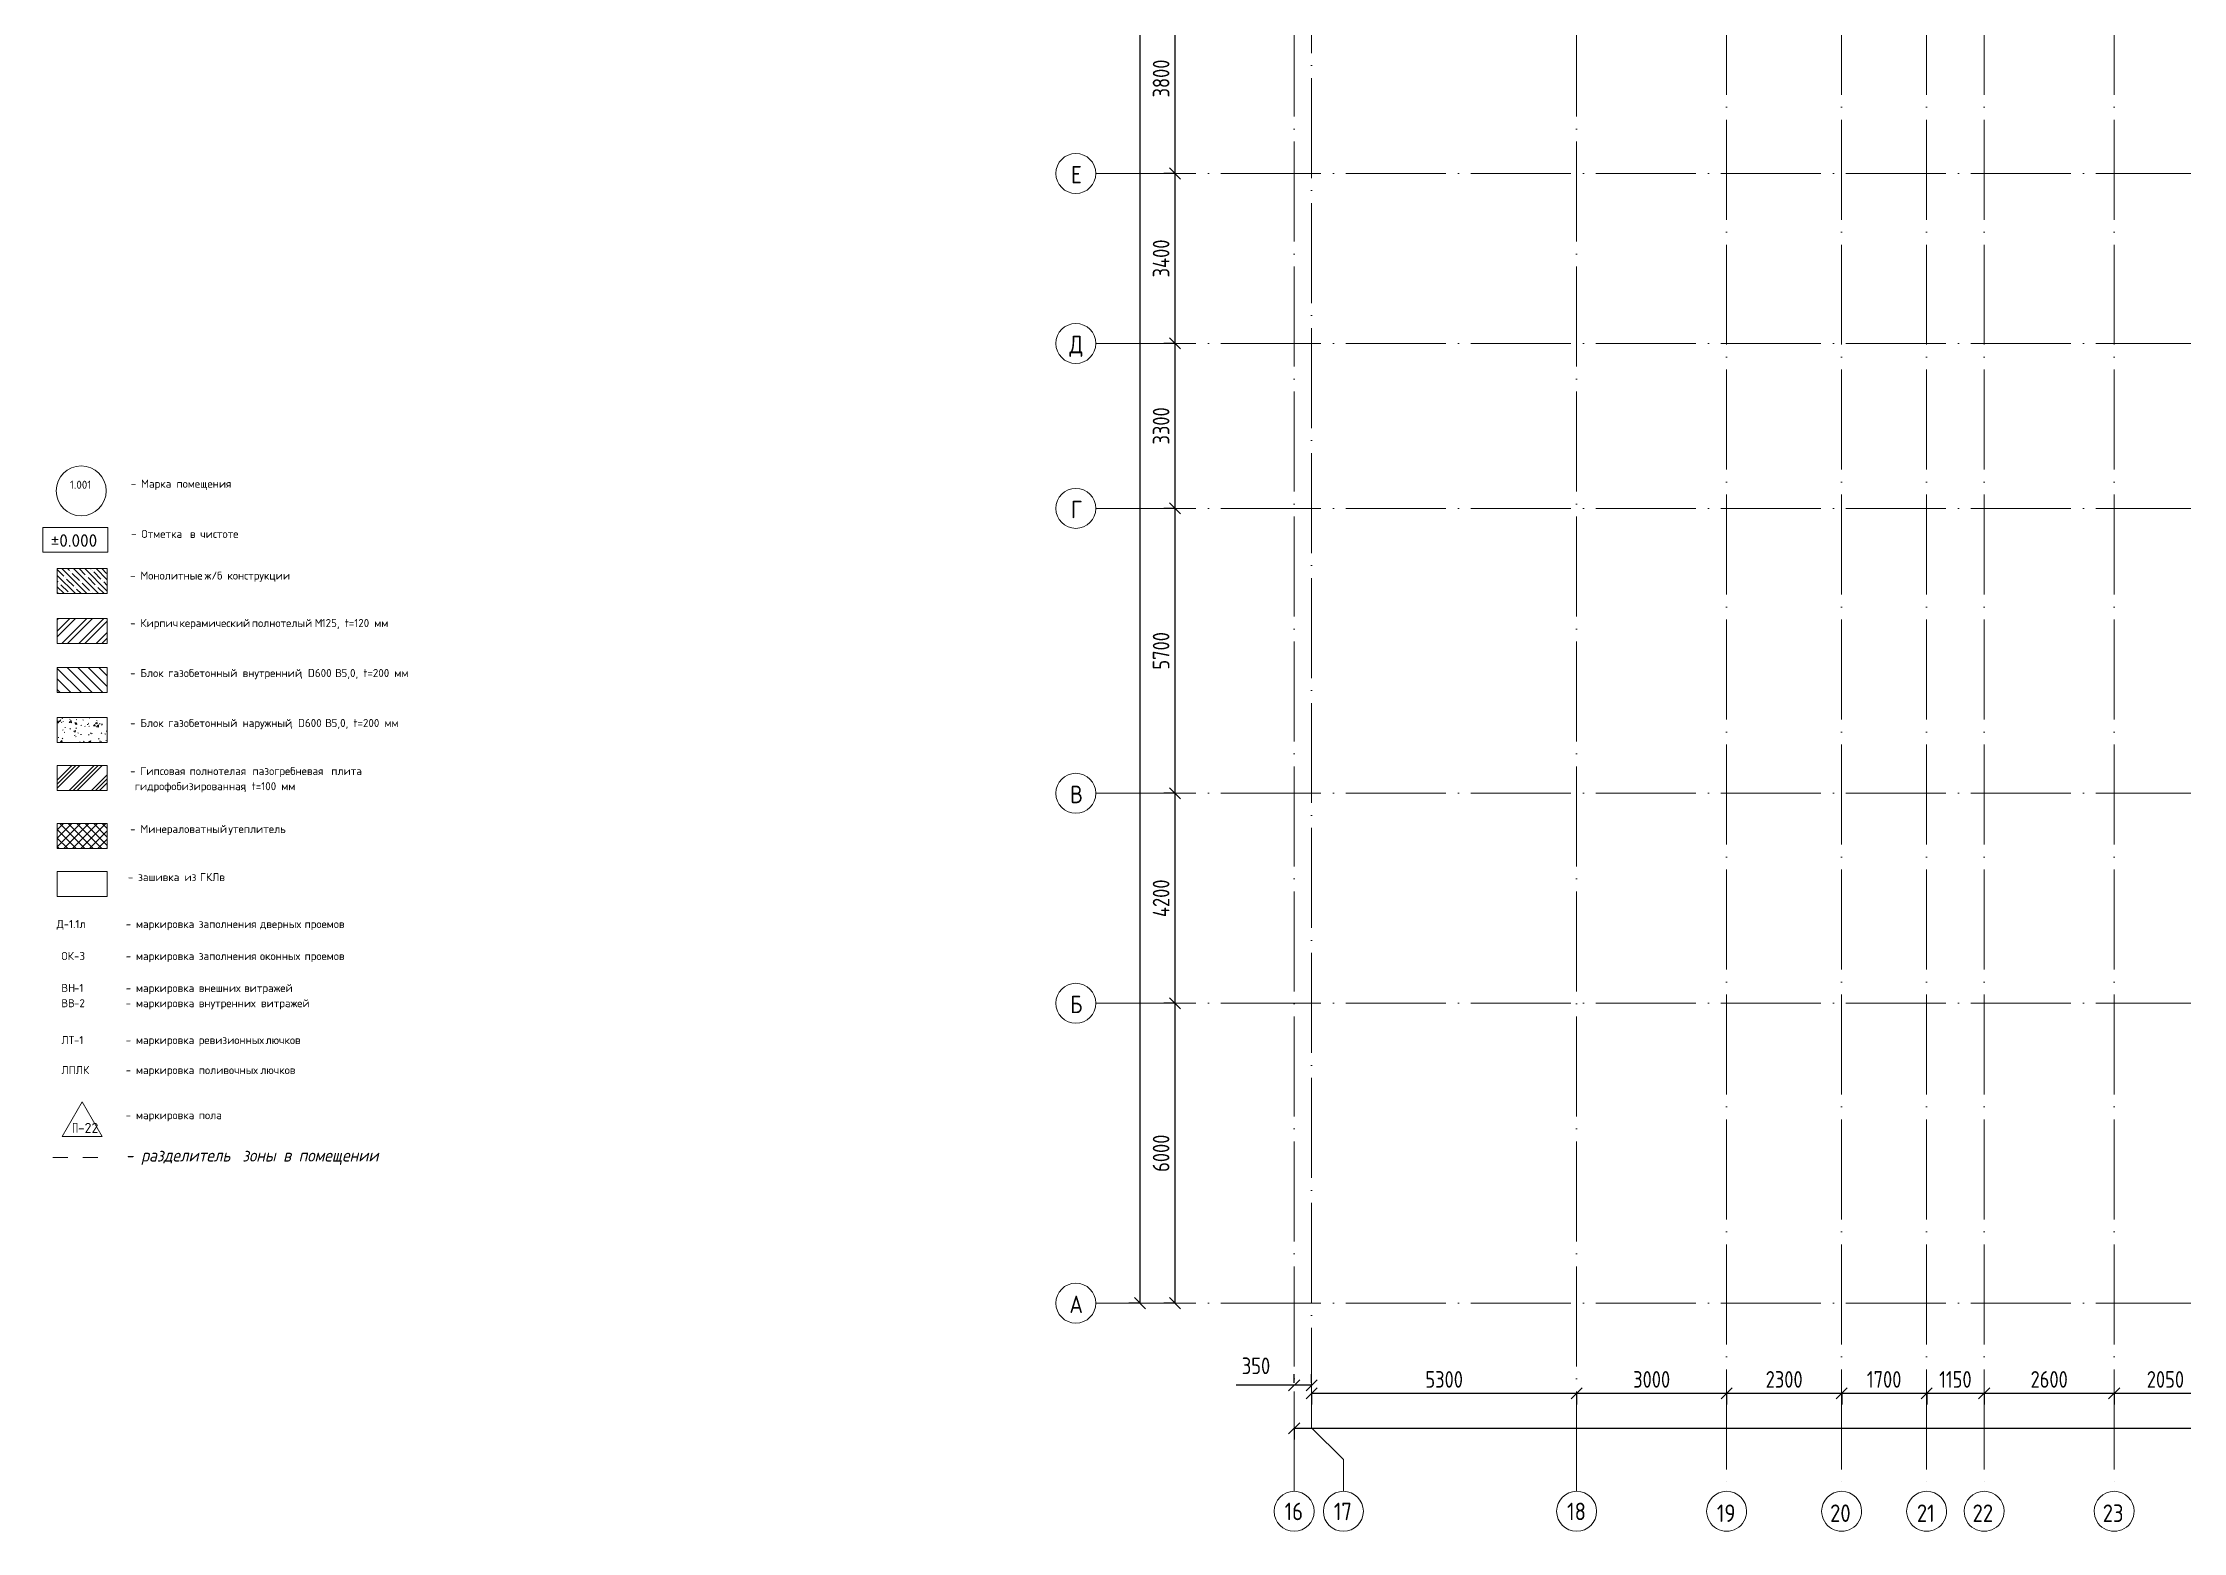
# Model space of a CAD drawing. Header units: millimetres. Extents: x -68946 to 690821, y -552984 to 293768.
# Drawn here: x 72177 to 114983, y -263113 to -233317 of the extents above; entities that cross this region are included whole.
import ezdxf

# ---------------------------------------------------------------- set-up
doc = ezdxf.new("R2010")
doc.units = ezdxf.units.MM
for name, pattern in [('ADSK_Линия сетки', [2500, 2000, -250, 0, -250]), ('ADSK_Невидимые', [500, 300, -200]), ('ADSK_Скрыто', [600, 300, -300])]:
    doc.linetypes.add(name, pattern=pattern)
doc.layers.get('Defpoints').update_dxf_attribs({"color": 250})
for name, color, linetype, lineweight in [('A-____-____-DIMS', 250, 'Continuous', 9), ('A-DETL-____-HDLN', 250, 'ADSK_Невидимые', 9), ('A-DETL-____-OTLN', 250, 'Continuous', 5), ('A-DETL-____-THIN', 250, 'Continuous', 9), ('A-DETL-GENF-OTLN', 250, 'Continuous', 5), ('A-FLOR-____-IDEN', 250, 'Continuous', 9), ('G-____-____-TEXT', 250, 'Continuous', 9), ('S-GRID-____-IDEN', 250, 'Continuous', 9), ('S-GRID-____-OTLN', 250, 'Continuous', 9)]:
    doc.layers.add(name, color=color, linetype=linetype, lineweight=lineweight)
doc.styles.add('GOST Common', font='', dxfattribs={"width": 0.9, "height": 350})
doc.styles.add('ISOCPEUR_2', font='isocpeur.ttf', dxfattribs={"height": 160})
doc.styles.add('ISOCPEUR_4', font='isocpeur.ttf', dxfattribs={"height": 300})
doc.styles.add('ISOCPEUR_5', font='isocpeur.ttf', dxfattribs={"height": 8})
doc.styles.add('ISOCPEUR_I', font='isocpeui.ttf', dxfattribs={"width": 0.9, "height": 12.5})
doc.styles.get("Standard").update_dxf_attribs({"font": 'ГОСТ тип А.ttf'})
doc.styles.get('GOST Common').set_extended_font_data('GOST Common')
doc.dimstyles.new('А3', dxfattribs={"dimtxt": 333, "dimasz": 222, "dimexe": 222, "dimexo": 111, "dimgap": 111, "dimtad": 1, "dimtoh": 1, "dimdec": 0, "dimrnd": 0.0015, "dimzin": 0, "dimdsep": 46, "dimtxsty": 'Standard', "dimblk": 'OBLIQUE', "dimcen": 0, "dimclrd": 7, "dimclre": 7, "dimclrt": 7, "dimadec": 0, "dimazin": 0, "dimtfac": 1, "dimtdec": 0, "dimtofl": 0, "dimtmove": 0, "dimatfit": 3, "dimfxl": 1, "dimtolj": 1, "dimtzin": 0, "dimarcsym": 0})

# ---------------------------------------------------------------- blocks, each defined once
blk = doc.blocks.new('AAR_СКБ_Марка_Перекрытия - Марка пола-17325028-АР1_Маркировочный план_надземные_Условные обозначения')
at = {"layer": 'A-FLOR-____-IDEN'}
for p, q in [((5755, 4739), (5355, 4046)), ((5755, 4739), (6155, 4046)), ((5355, 4046), (6155, 4046))]:
    blk.add_line(p, q, dxfattribs=at)
blk = doc.blocks.new('Ось сетки - Круг_Ø8 мм-39983606-АР1_Маркировочный план 3 этажа секция 2_3')
at = {"layer": 'S-GRID-____-IDEN'}
for start, end in [(360, 180), (180, 360)]:
    blk.add_arc((0, 0), 4, start, end, dxfattribs=at)
blk = doc.blocks.new('_Oblique')
at = {"color": 0, "linetype": 'ByBlock', "lineweight": -2}
blk.add_line((-0.5, -0.5), (0.5, 0.5), dxfattribs=at)
blk = doc.blocks.new('*D4348')
at = {"layer": 'A-____-____-DIMS', "color": 7, "lineweight": -2, "transparency": 16777216}
for p, q in [((94808, -232131), (94597, -232131)), ((94819, -232131), (94819, -235931)), ((94808, -235931), (94597, -235931))]:
    blk.add_line(p, q, dxfattribs=at)
at = {"layer": 'Defpoints', "color": 0, "lineweight": 30, "transparency": 16777216}
for p in [(94919, -232131), (94819, -235931), (94919, -235931)]:
    blk.add_point(p, dxfattribs=at)
at = {"layer": 'A-____-____-DIMS', "color": 7, "lineweight": -2, "transparency": 16777216, "xscale": 222, "yscale": 222, "zscale": 222}
for p, rotation in [((94819, -232131), 90), ((94819, -235931), 270)]:
    blk.add_blockref('_Oblique', p, dxfattribs=dict(at, rotation=rotation))
at = {"layer": 'A-____-____-DIMS', "color": 7, "transparency": 16777216, "insert": (94542, -234031), "char_height": 333, "width": 2.48, "attachment_point": 5, "rotation": 90}
blk.add_mtext('\\A1;3800', dxfattribs=at)
blk = doc.blocks.new('*D4349')
at = {"layer": 'A-____-____-DIMS', "color": 7, "lineweight": -2, "transparency": 16777216}
for p, q in [((94808, -235931), (94597, -235931)), ((94819, -235931), (94819, -239331)), ((94808, -239331), (94597, -239331))]:
    blk.add_line(p, q, dxfattribs=at)
at = {"layer": 'Defpoints', "color": 0, "lineweight": 30, "transparency": 16777216}
for p in [(94919, -235931), (94819, -239331), (94919, -239331)]:
    blk.add_point(p, dxfattribs=at)
at = {"layer": 'A-____-____-DIMS', "color": 7, "lineweight": -2, "transparency": 16777216, "xscale": 222, "yscale": 222, "zscale": 222}
for p, rotation in [((94819, -235931), 90), ((94819, -239331), 270)]:
    blk.add_blockref('_Oblique', p, dxfattribs=dict(at, rotation=rotation))
at = {"layer": 'A-____-____-DIMS', "color": 7, "transparency": 16777216, "insert": (94542, -237631), "char_height": 333, "width": 2.57, "attachment_point": 5, "rotation": 90}
blk.add_mtext('\\A1;3400', dxfattribs=at)
blk = doc.blocks.new('*D4350')
at = {"layer": 'A-____-____-DIMS', "color": 7, "lineweight": -2, "transparency": 16777216}
for p, q in [((94808, -239331), (94597, -239331)), ((94819, -239331), (94819, -242631)), ((94808, -242631), (94597, -242631))]:
    blk.add_line(p, q, dxfattribs=at)
at = {"layer": 'Defpoints', "color": 0, "lineweight": 30, "transparency": 16777216}
for p in [(94919, -239331), (94819, -242631), (94919, -242631)]:
    blk.add_point(p, dxfattribs=at)
at = {"layer": 'A-____-____-DIMS', "color": 7, "lineweight": -2, "transparency": 16777216, "xscale": 222, "yscale": 222, "zscale": 222}
for p, rotation in [((94819, -239331), 90), ((94819, -242631), 270)]:
    blk.add_blockref('_Oblique', p, dxfattribs=dict(at, rotation=rotation))
at = {"layer": 'A-____-____-DIMS', "color": 7, "transparency": 16777216, "insert": (94542, -240981), "char_height": 333, "width": 2.48, "attachment_point": 5, "rotation": 90}
blk.add_mtext('\\A1;3300', dxfattribs=at)
blk = doc.blocks.new('*D4351')
at = {"layer": 'A-____-____-DIMS', "color": 7, "lineweight": -2, "transparency": 16777216}
for p, q in [((94808, -242631), (94597, -242631)), ((94819, -242631), (94819, -248331)), ((94808, -248331), (94597, -248331))]:
    blk.add_line(p, q, dxfattribs=at)
at = {"layer": 'Defpoints', "color": 0, "lineweight": 30, "transparency": 16777216}
for p in [(94919, -242631), (94819, -248331), (94919, -248331)]:
    blk.add_point(p, dxfattribs=at)
at = {"layer": 'A-____-____-DIMS', "color": 7, "lineweight": -2, "transparency": 16777216, "xscale": 222, "yscale": 222, "zscale": 222}
for p, rotation in [((94819, -242631), 90), ((94819, -248331), 270)]:
    blk.add_blockref('_Oblique', p, dxfattribs=dict(at, rotation=rotation))
at = {"layer": 'A-____-____-DIMS', "color": 7, "transparency": 16777216, "insert": (94542, -245481), "char_height": 333, "width": 2.48, "attachment_point": 5, "rotation": 90}
blk.add_mtext('\\A1;5700', dxfattribs=at)
blk = doc.blocks.new('*D4352')
at = {"layer": 'A-____-____-DIMS', "color": 7, "lineweight": -2, "transparency": 16777216}
for p, q in [((94808, -248331), (94597, -248331)), ((94819, -248331), (94819, -252531)), ((94808, -252531), (94597, -252531))]:
    blk.add_line(p, q, dxfattribs=at)
at = {"layer": 'Defpoints', "color": 0, "lineweight": 30, "transparency": 16777216}
for p in [(94919, -248331), (94819, -252531), (94919, -252531)]:
    blk.add_point(p, dxfattribs=at)
at = {"layer": 'A-____-____-DIMS', "color": 7, "lineweight": -2, "transparency": 16777216, "xscale": 222, "yscale": 222, "zscale": 222}
for p, rotation in [((94819, -248331), 90), ((94819, -252531), 270)]:
    blk.add_blockref('_Oblique', p, dxfattribs=dict(at, rotation=rotation))
at = {"layer": 'A-____-____-DIMS', "color": 7, "transparency": 16777216, "insert": (94542, -250431), "char_height": 333, "width": 2.57, "attachment_point": 5, "rotation": 90}
blk.add_mtext('\\A1;4200', dxfattribs=at)
blk = doc.blocks.new('*D4353')
at = {"layer": 'A-____-____-DIMS', "color": 7, "lineweight": -2, "transparency": 16777216}
for p, q in [((94808, -252531), (94597, -252531)), ((94819, -252531), (94819, -258531)), ((94808, -258531), (94597, -258531))]:
    blk.add_line(p, q, dxfattribs=at)
at = {"layer": 'Defpoints', "color": 0, "lineweight": 30, "transparency": 16777216}
for p in [(94919, -252531), (94819, -258531), (94919, -258531)]:
    blk.add_point(p, dxfattribs=at)
at = {"layer": 'A-____-____-DIMS', "color": 7, "lineweight": -2, "transparency": 16777216, "xscale": 222, "yscale": 222, "zscale": 222}
for p, rotation in [((94819, -252531), 90), ((94819, -258531), 270)]:
    blk.add_blockref('_Oblique', p, dxfattribs=dict(at, rotation=rotation))
at = {"layer": 'A-____-____-DIMS', "color": 7, "transparency": 16777216, "insert": (94542, -255531), "char_height": 333, "width": 2.48, "attachment_point": 5, "rotation": 90}
blk.add_mtext('\\A1;6000', dxfattribs=at)
blk = doc.blocks.new('*D4354')
at = {"layer": 'A-____-____-DIMS', "color": 7, "lineweight": -2, "transparency": 16777216}
for p, q in [((94108, -200181), (93897, -200181)), ((94119, -200181), (94119, -258531)), ((94108, -258531), (93897, -258531))]:
    blk.add_line(p, q, dxfattribs=at)
at = {"layer": 'Defpoints', "color": 0, "lineweight": 30, "transparency": 16777216}
for p in [(94219, -200181), (94119, -258531), (94219, -258531)]:
    blk.add_point(p, dxfattribs=at)
at = {"layer": 'A-____-____-DIMS', "color": 7, "lineweight": -2, "transparency": 16777216, "xscale": 222, "yscale": 222, "zscale": 222}
for p, rotation in [((94119, -200181), 90), ((94119, -258531), 270)]:
    blk.add_blockref('_Oblique', p, dxfattribs=dict(at, rotation=rotation))
at = {"layer": 'A-____-____-DIMS', "color": 7, "transparency": 16777216, "insert": (93842, -229356), "char_height": 333, "width": 3.1, "attachment_point": 5, "rotation": 90}
blk.add_mtext('\\A1;58350', dxfattribs=at)
blk = doc.blocks.new('*D4355')
at = {"layer": 'A-____-____-DIMS', "color": 7, "lineweight": -2, "transparency": 16777216}
for p, q in [((97203, -260173), (96045, -260173)), ((97203, -260122), (97203, -259951)), ((97553, -260173), (97203, -260173)), ((97553, -260122), (97553, -259951))]:
    blk.add_line(p, q, dxfattribs=at)
at = {"layer": 'Defpoints', "color": 0, "lineweight": 30, "transparency": 16777216}
for p in [(97203, -260233), (97553, -260173), (97553, -260233)]:
    blk.add_point(p, dxfattribs=at)
at = {"layer": 'A-____-____-DIMS', "color": 7, "lineweight": -2, "transparency": 16777216, "xscale": 222, "yscale": 222, "zscale": 222, "rotation": 180}
blk.add_blockref('_Oblique', (97203, -260173), dxfattribs=at)
at = {"layer": 'A-____-____-DIMS', "color": 7, "lineweight": -2, "transparency": 16777216, "xscale": 222, "yscale": 222, "zscale": 222}
blk.add_blockref('_Oblique', (97553, -260173), dxfattribs=at)
at = {"layer": 'A-____-____-DIMS', "color": 7, "transparency": 16777216, "insert": (96156, -259618), "char_height": 333, "width": 1.86, "attachment_point": 1, "line_spacing_factor": 1.022761}
blk.add_mtext('\\A1;350', dxfattribs=at)
blk = doc.blocks.new('*D4356')
at = {"layer": 'A-____-____-DIMS', "color": 7, "lineweight": -2, "transparency": 16777216}
for p, q in [((97553, -260333), (102853, -260333)), ((97553, -260344), (97553, -260555)), ((102853, -260344), (102853, -260555))]:
    blk.add_line(p, q, dxfattribs=at)
at = {"layer": 'Defpoints', "color": 0, "lineweight": 30, "transparency": 16777216}
for p in [(97553, -260233), (102853, -260233), (102853, -260333)]:
    blk.add_point(p, dxfattribs=at)
at = {"layer": 'A-____-____-DIMS', "color": 7, "lineweight": -2, "transparency": 16777216, "xscale": 222, "yscale": 222, "zscale": 222, "rotation": 180}
blk.add_blockref('_Oblique', (97553, -260333), dxfattribs=at)
at = {"layer": 'A-____-____-DIMS', "color": 7, "lineweight": -2, "transparency": 16777216, "xscale": 222, "yscale": 222, "zscale": 222}
blk.add_blockref('_Oblique', (102853, -260333), dxfattribs=at)
at = {"layer": 'A-____-____-DIMS', "color": 7, "transparency": 16777216, "insert": (100203, -260056), "char_height": 333, "width": 2.48, "attachment_point": 5}
blk.add_mtext('\\A1;5300', dxfattribs=at)
blk = doc.blocks.new('*D4357')
at = {"layer": 'A-____-____-DIMS', "color": 7, "lineweight": -2, "transparency": 16777216}
for p, q in [((102853, -260333), (105853, -260333)), ((102853, -260344), (102853, -260555)), ((105853, -260344), (105853, -260555))]:
    blk.add_line(p, q, dxfattribs=at)
at = {"layer": 'Defpoints', "color": 0, "lineweight": 30, "transparency": 16777216}
for p in [(102853, -260233), (105853, -260233), (105853, -260333)]:
    blk.add_point(p, dxfattribs=at)
at = {"layer": 'A-____-____-DIMS', "color": 7, "lineweight": -2, "transparency": 16777216, "xscale": 222, "yscale": 222, "zscale": 222, "rotation": 180}
blk.add_blockref('_Oblique', (102853, -260333), dxfattribs=at)
at = {"layer": 'A-____-____-DIMS', "color": 7, "lineweight": -2, "transparency": 16777216, "xscale": 222, "yscale": 222, "zscale": 222}
blk.add_blockref('_Oblique', (105853, -260333), dxfattribs=at)
at = {"layer": 'A-____-____-DIMS', "color": 7, "transparency": 16777216, "insert": (104353, -260056), "char_height": 333, "width": 2.48, "attachment_point": 5}
blk.add_mtext('\\A1;3000', dxfattribs=at)
blk = doc.blocks.new('*D4358')
at = {"layer": 'A-____-____-DIMS', "color": 7, "lineweight": -2, "transparency": 16777216}
for p, q in [((105853, -260333), (108153, -260333)), ((105853, -260344), (105853, -260555)), ((108153, -260344), (108153, -260555))]:
    blk.add_line(p, q, dxfattribs=at)
at = {"layer": 'Defpoints', "color": 0, "lineweight": 30, "transparency": 16777216}
for p in [(105853, -260233), (108153, -260233), (108153, -260333)]:
    blk.add_point(p, dxfattribs=at)
at = {"layer": 'A-____-____-DIMS', "color": 7, "lineweight": -2, "transparency": 16777216, "xscale": 222, "yscale": 222, "zscale": 222, "rotation": 180}
blk.add_blockref('_Oblique', (105853, -260333), dxfattribs=at)
at = {"layer": 'A-____-____-DIMS', "color": 7, "lineweight": -2, "transparency": 16777216, "xscale": 222, "yscale": 222, "zscale": 222}
blk.add_blockref('_Oblique', (108153, -260333), dxfattribs=at)
at = {"layer": 'A-____-____-DIMS', "color": 7, "transparency": 16777216, "insert": (107003, -260056), "char_height": 333, "width": 2.48, "attachment_point": 5}
blk.add_mtext('\\A1;2300', dxfattribs=at)
blk = doc.blocks.new('*D4359')
at = {"layer": 'A-____-____-DIMS', "color": 7, "lineweight": -2, "transparency": 16777216}
for p, q in [((108153, -260333), (109853, -260333)), ((108153, -260344), (108153, -260555)), ((109853, -260344), (109853, -260555))]:
    blk.add_line(p, q, dxfattribs=at)
at = {"layer": 'Defpoints', "color": 0, "lineweight": 30, "transparency": 16777216}
for p in [(108153, -260233), (109853, -260233), (109853, -260333)]:
    blk.add_point(p, dxfattribs=at)
at = {"layer": 'A-____-____-DIMS', "color": 7, "lineweight": -2, "transparency": 16777216, "xscale": 222, "yscale": 222, "zscale": 222, "rotation": 180}
blk.add_blockref('_Oblique', (108153, -260333), dxfattribs=at)
at = {"layer": 'A-____-____-DIMS', "color": 7, "lineweight": -2, "transparency": 16777216, "xscale": 222, "yscale": 222, "zscale": 222}
blk.add_blockref('_Oblique', (109853, -260333), dxfattribs=at)
at = {"layer": 'A-____-____-DIMS', "color": 7, "transparency": 16777216, "insert": (109003, -260056), "char_height": 333, "width": 2.3, "attachment_point": 5}
blk.add_mtext('\\A1;1700', dxfattribs=at)
blk = doc.blocks.new('*D4360')
at = {"layer": 'A-____-____-DIMS', "color": 7, "lineweight": -2, "transparency": 16777216}
for p, q in [((109853, -260333), (111003, -260333)), ((109853, -260344), (109853, -260555)), ((111003, -260344), (111003, -260555))]:
    blk.add_line(p, q, dxfattribs=at)
at = {"layer": 'Defpoints', "color": 0, "lineweight": 30, "transparency": 16777216}
for p in [(109853, -260233), (111003, -260233), (111003, -260333)]:
    blk.add_point(p, dxfattribs=at)
at = {"layer": 'A-____-____-DIMS', "color": 7, "lineweight": -2, "transparency": 16777216, "xscale": 222, "yscale": 222, "zscale": 222, "rotation": 180}
blk.add_blockref('_Oblique', (109853, -260333), dxfattribs=at)
at = {"layer": 'A-____-____-DIMS', "color": 7, "lineweight": -2, "transparency": 16777216, "xscale": 222, "yscale": 222, "zscale": 222}
blk.add_blockref('_Oblique', (111003, -260333), dxfattribs=at)
at = {"layer": 'A-____-____-DIMS', "color": 7, "transparency": 16777216, "insert": (110428, -260056), "char_height": 333, "width": 2.11, "attachment_point": 5}
blk.add_mtext('\\A1;1150', dxfattribs=at)
blk = doc.blocks.new('*D4361')
at = {"layer": 'A-____-____-DIMS', "color": 7, "lineweight": -2, "transparency": 16777216}
for p, q in [((111003, -260333), (113603, -260333)), ((111003, -260344), (111003, -260555)), ((113603, -260344), (113603, -260555))]:
    blk.add_line(p, q, dxfattribs=at)
at = {"layer": 'Defpoints', "color": 0, "lineweight": 30, "transparency": 16777216}
for p in [(111003, -260233), (113603, -260233), (113603, -260333)]:
    blk.add_point(p, dxfattribs=at)
at = {"layer": 'A-____-____-DIMS', "color": 7, "lineweight": -2, "transparency": 16777216, "xscale": 222, "yscale": 222, "zscale": 222, "rotation": 180}
blk.add_blockref('_Oblique', (111003, -260333), dxfattribs=at)
at = {"layer": 'A-____-____-DIMS', "color": 7, "lineweight": -2, "transparency": 16777216, "xscale": 222, "yscale": 222, "zscale": 222}
blk.add_blockref('_Oblique', (113603, -260333), dxfattribs=at)
at = {"layer": 'A-____-____-DIMS', "color": 7, "transparency": 16777216, "insert": (112303, -260056), "char_height": 333, "width": 2.48, "attachment_point": 5}
blk.add_mtext('\\A1;2600', dxfattribs=at)
blk = doc.blocks.new('*D4362')
at = {"layer": 'A-____-____-DIMS', "color": 7, "lineweight": -2, "transparency": 16777216}
for p, q in [((113603, -260333), (115653, -260333)), ((113603, -260344), (113603, -260555)), ((115653, -260344), (115653, -260555))]:
    blk.add_line(p, q, dxfattribs=at)
at = {"layer": 'Defpoints', "color": 0, "lineweight": 30, "transparency": 16777216}
for p in [(113603, -260233), (115653, -260233), (115653, -260333)]:
    blk.add_point(p, dxfattribs=at)
at = {"layer": 'A-____-____-DIMS', "color": 7, "lineweight": -2, "transparency": 16777216, "xscale": 222, "yscale": 222, "zscale": 222, "rotation": 180}
blk.add_blockref('_Oblique', (113603, -260333), dxfattribs=at)
at = {"layer": 'A-____-____-DIMS', "color": 7, "lineweight": -2, "transparency": 16777216, "xscale": 222, "yscale": 222, "zscale": 222}
blk.add_blockref('_Oblique', (115653, -260333), dxfattribs=at)
at = {"layer": 'A-____-____-DIMS', "color": 7, "transparency": 16777216, "insert": (114628, -260056), "char_height": 333, "width": 2.48, "attachment_point": 5}
blk.add_mtext('\\A1;2050', dxfattribs=at)
blk = doc.blocks.new('*D4427')
at = {"layer": 'A-____-____-DIMS', "color": 7, "lineweight": -2, "transparency": 16777216}
for p, q in [((97203, -261033), (180803, -261033)), ((97203, -261044), (97203, -261255)), ((180803, -261044), (180803, -261255))]:
    blk.add_line(p, q, dxfattribs=at)
at = {"layer": 'Defpoints', "color": 0, "lineweight": 30, "transparency": 16777216}
for p in [(97203, -260933), (180803, -260933), (180803, -261033)]:
    blk.add_point(p, dxfattribs=at)
at = {"layer": 'A-____-____-DIMS', "color": 7, "lineweight": -2, "transparency": 16777216, "xscale": 222, "yscale": 222, "zscale": 222, "rotation": 180}
blk.add_blockref('_Oblique', (97203, -261033), dxfattribs=at)
at = {"layer": 'A-____-____-DIMS', "color": 7, "lineweight": -2, "transparency": 16777216, "xscale": 222, "yscale": 222, "zscale": 222}
blk.add_blockref('_Oblique', (180803, -261033), dxfattribs=at)
at = {"layer": 'A-____-____-DIMS', "color": 7, "transparency": 16777216, "insert": (139003, -260756), "char_height": 333, "width": 3.1, "attachment_point": 5}
blk.add_mtext('\\A1;83600', dxfattribs=at)

msp = doc.modelspace()

# ---------------------------------------------------------------- hatches: boundary and pattern name
at = {"layer": 'A-DETL-GENF-OTLN', "lineweight": 5}
h = msp.add_hatch(dxfattribs=at)
h.set_pattern_fill('FP_55', color=10, style=0, pattern_type=2)
h.set_pattern_definition([(135, (67206.86, -259241.39), (-114.0493, -114.0493), []), (135, (67320.91, -259241.39), (-114.0493, -114.0493), [201.612, -40.322, 3.353, -36.97])])
h.paths.add_polyline_path([(73465.2123, -244336.4203), (73465.2123, -243836.4203), (72465.2123, -243836.4203), (72465.2123, -244336.4203)])
h = msp.add_hatch(dxfattribs=at)
h.set_pattern_fill('FP_56', color=10, style=0, pattern_type=2)
h.set_pattern_definition([(45, (67206.86, -259241.4), (-171.074, 171.074), []), (45, (67320.91, -259241.4), (-171.074, 171.074), [])])
h.paths.add_polyline_path([(73465.2123, -245336.4203), (73465.2123, -244836.4203), (72465.2123, -244836.4203), (72465.2123, -245336.4203)])
h = msp.add_hatch(dxfattribs=at)
h.set_pattern_fill('FP_57', color=10, style=0, pattern_type=2)
h.set_pattern_definition([(135, (67206.86, -259241.39), (-106.066, -106.066), [])])
h.paths.add_polyline_path([(73465.2123, -246316.4203), (73465.2123, -245816.4203), (72465.2123, -245816.4203), (72465.2123, -246316.4203)])
h = msp.add_hatch(dxfattribs=at)
h.set_pattern_fill('FP_50', color=10, style=0, pattern_type=2)
h.set_pattern_definition([(50, (67206.86, -259241.4), (364.368, -31.878), [38.1, -419.1]), (355, (67206.86, -259241.4), (-70.486, 382.113), [30.48, -335.28]), (100.451, (67237.23, -259244.05), (293.885, 350.233), [32.38, -356.18]), (46.184, (67206.86, -259139.8), (542.158, -84.086), [57.15, -628.65]), (96.636, (67252.04, -259146.8), (474.805, 494.855), [48.57, -534.27]), (351.184, (67206.86, -259139.8), (474.81, 494.85), [45.72, -502.92]), (21, (67257.66, -259165.2), (303.2285, -204.5305), [38.1, -419.1]), (326, (67257.66, -259165.2), (123.604, 368.376), [30.48, -335.28]), (71.451, (67282.93, -259182.23), (426.834, 163.843), [32.38, -356.18]), (37.5, (67206.86, -259241.39), (6.1766, 169.1102), [16.764, -314.452, 16.764, -323.596, -336.55]), (37.5, (67206.86, -259241.39), (6.1766, 169.1102), [-671.576, 16.764, -319.786]), (7.5, (67206.86, -259241.39), (133.6389, 200.3615), [16.764, -177.292, 16.764, -306.832, -128.27]), (7.5, (67206.86, -259241.39), (133.6389, 200.3615), [-517.652, 16.764, -111.506]), (327.5, (67093.58, -259241.39), (271.1818, -11.4584), [16.764, -110.236, 16.764, -379.476, -525.78]), (327.5, (67093.58, -259241.39), (271.1818, -11.4584), [-523.24, 16.764, -509.016]), (317.5, (67042.78, -259241.4), (296.2585, 50.853), [16.764, -148.336, 16.764, -246.38, -373.38]), (317.5, (67042.78, -259241.4), (296.2585, 50.853), [-428.244, 16.764, -356.616])])
h.paths.add_polyline_path([(73465.2123, -247316.4203), (73465.2123, -246816.4203), (72465.2123, -246816.4203), (72465.2123, -247316.4203)])
h = msp.add_hatch(dxfattribs=at)
h.set_pattern_fill('FP_9', color=10, style=0, pattern_type=2)
h.set_pattern_definition([(45, (67206.86, -259241.4), (-224.5064, 224.5064), []), (45, (67286.24, -259241.4), (0, 449.013), []), (45, (67127.5, -259241.4), (0, 449.013), [])])
h.paths.add_polyline_path([(73465.2123, -248276.4203), (73465.2123, -247776.4203), (72465.2123, -247776.4203), (72465.2123, -248276.4203)])
h = msp.add_hatch(dxfattribs=at)
h.set_pattern_fill('FP_16', color=10, style=0, pattern_type=2)
h.set_pattern_definition([(135, (67206.86, -259241.39), (-84.8528, -84.8528), []), (225, (67206.86, -259241.39), (84.8528, -84.8528), [])])
h.paths.add_polyline_path([(73465.2123, -249436.4203), (73465.2123, -248936.4203), (72465.2123, -248936.4203), (72465.2123, -249436.4203)])

# ---------------------------------------------------------------- linework, layer by layer
at = {"layer": 'A-DETL-____-HDLN', "linetype": 'ADSK_Скрыто', "lineweight": 5}
msp.add_line((72375.8149, -255618.5467), (73575.8149, -255618.5467), dxfattribs=at)
at = {"layer": 'A-DETL-____-OTLN', "lineweight": 13}
for p, q in [((73465.2123, -249896.4203), (72465.2123, -249896.4203)), ((72465.2123, -249896.4203), (72465.2123, -250396.4203)), ((73465.2123, -250396.4203), (73465.2123, -249896.4203)), ((72465.2123, -250396.4203), (73465.2123, -250396.4203))]:
    msp.add_line(p, q, dxfattribs=at)
at = {"layer": 'A-DETL-____-THIN'}
for p, q in [((73465.2123, -243836.4203), (72465.2123, -243836.4203)), ((72465.2123, -243836.4203), (72465.2123, -244336.4203)), ((73465.2123, -244336.4203), (73465.2123, -243836.4203)), ((72465.2123, -244336.4203), (73465.2123, -244336.4203)), ((73465.2123, -244836.4203), (72465.2123, -244836.4203)), ((72465.2123, -244836.4203), (72465.2123, -245336.4203)), ((73465.2123, -245336.4203), (73465.2123, -244836.4203)), ((72465.2123, -245336.4203), (73465.2123, -245336.4203)), ((73465.2123, -245816.4203), (72465.2123, -245816.4203)), ((72465.2123, -245816.4203), (72465.2123, -246316.4203)), ((73465.2123, -246316.4203), (73465.2123, -245816.4203)), ((72465.2123, -246316.4203), (73465.2123, -246316.4203)), ((73465.2123, -246816.4203), (72465.2123, -246816.4203)), ((72465.2123, -246816.4203), (72465.2123, -247316.4203)), ((73465.2123, -247316.4203), (73465.2123, -246816.4203)), ((72465.2123, -247316.4203), (73465.2123, -247316.4203)), ((73465.2123, -247776.4203), (72465.2123, -247776.4203)), ((72465.2123, -247776.4203), (72465.2123, -248276.4203)), ((73465.2123, -248276.4203), (73465.2123, -247776.4203)), ((72465.2123, -248276.4203), (73465.2123, -248276.4203)), ((73465.2123, -248936.4203), (72465.2123, -248936.4203)), ((72465.2123, -248936.4203), (72465.2123, -249436.4203)), ((73465.2123, -249436.4203), (73465.2123, -248936.4203)), ((72465.2123, -249436.4203), (73465.2123, -249436.4203))]:
    msp.add_line(p, q, dxfattribs=at)
msp.add_circle((72944.684, -242281.392), 500, dxfattribs=at)
at = {"layer": 'G-____-____-TEXT', "color": 170, "flags": 128}
msp.add_lwpolyline([(72176.5849, -243015.2662), (73479.1367, -243015.2662), (73479.1367, -243505.2662), (72176.5849, -243505.2662)], close=True, dxfattribs=at)
at = {"layer": 'S-GRID-____-OTLN', "linetype": 'ADSK_Линия сетки'}
for p, q in [((97202.9057, -262294.7685), (97202.9057, -197353.9241)), ((102852.9057, -262294.7685), (102852.9057, -197353.9241)), ((105852.9057, -197353.9241), (105852.9057, -262294.7685)), ((108152.9057, -197353.9241), (108152.9057, -262294.7685)), ((109852.9057, -197353.9241), (109852.9057, -262294.7685)), ((111002.9057, -197353.9241), (111002.9057, -262294.7685)), ((113602.9057, -197353.9241), (113602.9057, -262294.7685)), ((97552.9057, -261024.7685), (97552.9057, -198623.9241)), ((93236.8325, -235930.9286), (181748.3453, -235930.9286)), ((93236.8325, -239330.9286), (181888.5828, -239330.9286)), ((93236.8325, -242630.9286), (181888.5828, -242630.9286)), ((93236.8325, -248330.9286), (181748.3453, -248330.9286)), ((93236.8325, -252530.9286), (181748.3453, -252530.9286)), ((93236.8325, -258530.9286), (184510.8783, -258530.9286))]:
    msp.add_line(p, q, dxfattribs=at)
at = {"layer": 'S-GRID-____-OTLN'}
for p, q in [((97552.9057, -261024.7685), (98187.9057, -261659.7685)), ((98187.9057, -261659.7685), (98187.9057, -262294.7685))]:
    msp.add_line(p, q, dxfattribs=at)

# ---------------------------------------------------------------- block references
at = {"layer": 'A-FLOR-____-IDEN'}
msp.add_blockref('AAR_СКБ_Марка_Перекрытия - Марка пола-17325028-АР1_Маркировочный план_надземные_Условные обозначения', (67206.8634, -259241.3892), dxfattribs=at)
at = {"layer": 'S-GRID-____-IDEN', "xscale": 99.99999999999993, "yscale": 99.99999999999993, "zscale": 99.99999999999993}
for p, rotation in [((92836.8325, -235930.9286), 269.9999999999994), ((92836.8325, -239330.9286), 269.9999999999994), ((92836.8325, -242630.9286), 269.9999999999994), ((92836.8325, -248330.9286), 269.9999999999994), ((92836.8325, -252530.9286), 269.9999999999994), ((92836.8325, -258530.9286), 269.9999999999994), ((105852.9057, -262694.7685), 180), ((108152.9057, -262694.7685), 180), ((109852.9057, -262694.7685), 180), ((111002.9057, -262694.7685), 180), ((113602.9057, -262694.7685), 180)]:
    msp.add_blockref('Ось сетки - Круг_Ø8 мм-39983606-АР1_Маркировочный план 3 этажа секция 2_3', p, dxfattribs=dict(at, rotation=rotation))
for p in [(97202.9057, -262694.7685), (98187.9057, -262694.7685), (102852.9057, -262694.7685)]:
    msp.add_blockref('Ось сетки - Круг_Ø8 мм-39983606-АР1_Маркировочный план 3 этажа секция 2_3', p, dxfattribs=at)

# ---------------------------------------------------------------- texts
at = {"layer": 'A-FLOR-____-IDEN', "char_height": 200, "attachment_point": 1, "style": 'ISOCPEUR_2'}
for s, insert, width in [('\\fISOCPEUR|b0|i0|c204|p34|;\\W.7;П', (72761.3953, -254924.4369), 140.295312), ('-22', (72877.1505, -254924.4369), 370.379625)]:
    msp.add_mtext(s, dxfattribs=dict(at, insert=insert, width=width))
at = {"layer": 'G-____-____-TEXT', "color": 7, "attachment_point": 1}
for s, insert, char_height, width, style in [('1.001', (72719.8353, -242077.8516), 160, 521.096875, 'ISOCPEUR_4'), ('- ', (73936.7462, -242057.8516), 160, 248.523125, 'ISOCPEUR_4'), ('Марка', (74141.7982, -242057.8516), 160, 745.569375, 'ISOCPEUR_4'), ('помещения', (74849.5587, -242057.8516), 160, 1298.73375, 'ISOCPEUR_4'), ('Отметка', (74147.1266, -243062.1869), 160, 1066.244375, 'ISOCPEUR_4'), ('\\fISOCPEUR|b0|i0|c204|p34|;в', (75119.4703, -243062.1869), 160, 136.286875, 'ISOCPEUR_4'), ('чистоте', (75324.5224, -243062.1869), 160, 994.0925, 'ISOCPEUR_4'), (' ±0.000', (72176.5849, -243148.912), 250, 1354.851875, 'ISOCPEUR_5'), ('- ', (73942.0745, -243062.1869), 160, 248.523125, 'ISOCPEUR_4'), ('- ', (73923.008, -243895.2753), 160, 248.523125, 'ISOCPEUR_4'), ('Монолитные', (74128.0601, -243895.2753), 160, 1443.0375, 'ISOCPEUR_4'), ('\\fISOCPEUR|b0|i0|c204|p34|;ж', (75411.2892, -243895.2753), 160, 168.354375, 'ISOCPEUR_4'), ('\\fISOCPEUR|b0|i0|c204|p34|;/', (75550.1955, -243895.2753), 160, 136.286875, 'ISOCPEUR_4'), ('\\fISOCPEUR|b0|i0|c204|p34|;б', (75662.6434, -243895.2753), 160, 136.286875, 'ISOCPEUR_4'), ('конструкции', (75867.6955, -243895.2753), 160, 1523.20625, 'ISOCPEUR_4'), ('Кирпич', (74128.0601, -244844.6002), 160, 833.755, 'ISOCPEUR_4'), ('керамический', (74908.5809, -244844.6002), 160, 1643.459375, 'ISOCPEUR_4'), ('полнотелый', (76357.1746, -244844.6002), 160, 1410.97, 'ISOCPEUR_4'), ('\\fISOCPEUR|b0|i0|c204|p34|;М', (77613.9455, -244844.6002), 160, 168.354375, 'ISOCPEUR_4'), ('125, t=120 ', (77752.8517, -244844.6002), 160, 1274.683125, 'ISOCPEUR_4'), ('- ', (73923.008, -244844.6002), 160, 248.523125, 'ISOCPEUR_4'), ('мм', (78804.5705, -244844.6002), 160, 304.64125, 'ISOCPEUR_4'), ('- ', (73923.008, -245844.6002), 160, 248.523125, 'ISOCPEUR_4'), ('Блок', (74128.0601, -245844.6002), 160, 561.18125, 'ISOCPEUR_4'), ('газобетонный', (74683.6851, -245844.6002), 160, 1691.560625, 'ISOCPEUR_4'), ('внутренний', (76171.9663, -245844.6002), 160, 1394.93625, 'ISOCPEUR_4'), (', D600 ', (77322.9038, -245844.6002), 160, 849.78875, 'ISOCPEUR_4'), ('\\fISOCPEUR|b0|i0|c204|p34|;В', (78024.0496, -245844.6002), 160, 152.320625, 'ISOCPEUR_4'), ('5,0, t=200 ', (78149.7267, -245844.6002), 160, 1282.7, 'ISOCPEUR_4'), ('мм', (79208.0601, -245844.6002), 160, 304.64125, 'ISOCPEUR_4'), ('- ', (73923.008, -246844.6002), 160, 248.523125, 'ISOCPEUR_4'), ('Блок', (74128.0601, -246844.6002), 160, 561.18125, 'ISOCPEUR_4'), ('газобетонный', (74683.6851, -246844.6002), 160, 1691.560625, 'ISOCPEUR_4'), ('наружный', (76171.9663, -246844.6002), 160, 1154.43, 'ISOCPEUR_4'), (', D600 ', (77124.4663, -246844.6002), 160, 849.78875, 'ISOCPEUR_4'), ('\\fISOCPEUR|b0|i0|c204|p34|;В', (77825.6121, -246844.6002), 160, 152.320625, 'ISOCPEUR_4'), ('5,0, t=200 ', (77951.2892, -246844.6002), 160, 1282.7, 'ISOCPEUR_4'), ('мм', (79009.6226, -246844.6002), 160, 304.64125, 'ISOCPEUR_4'), ('Гипсовая', (74128.0601, -247804.6002), 160, 1082.278125, 'ISOCPEUR_4'), ('пазогребневая', (76370.4038, -247804.6002), 160, 1795.78, 'ISOCPEUR_4'), ('- ', (73923.008, -247804.6002), 160, 248.523125, 'ISOCPEUR_4'), ('гидрофобизированная', (74015.6121, -248108.8711), 160, 2645.56875, 'ISOCPEUR_4'), ('полнотелая', (75113.633, -247804.6002), 160, 1410.97, 'ISOCPEUR_4'), (', t=100 ', (76198.4246, -248108.8711), 160, 905.906875, 'ISOCPEUR_4'), ('мм', (76945.8726, -248108.8711), 160, 304.64125, 'ISOCPEUR_4'), ('плита', (77944.6746, -247804.6002), 160, 729.535625, 'ISOCPEUR_4'), ('- ', (73923.008, -248964.6002), 160, 248.523125, 'ISOCPEUR_4'), ('Минераловатный', (74128.0601, -248964.6002), 160, 2020.2525, 'ISOCPEUR_4'), ('утеплитель', (75887.5392, -248964.6002), 160, 1427.00375, 'ISOCPEUR_4'), ('зашивка', (74082.763, -249927.1766), 160, 1010.12625, 'ISOCPEUR_4'), ('из', (75008.8046, -249927.1766), 160, 264.556875, 'ISOCPEUR_4'), ('ГКЛв', (75319.69, -249927.1766), 160, 577.215, 'ISOCPEUR_4'), ('- ', (73877.7109, -249927.1766), 160, 248.523125, 'ISOCPEUR_4'), ('\\fISOCPEUR|b0|i0|c204|p34|;Д', (72453.878, -250866.0035), 160, 168.354375, 'ISOCPEUR_4'), ('-1.1', (72592.7842, -250866.0035), 160, 384.81, 'ISOCPEUR_4'), ('\\fISOCPEUR|b0|i0|c204|p34|;л', (72910.2842, -250866.0035), 160, 136.286875, 'ISOCPEUR_4'), ('- ', (73833.6105, -250866.0035), 160, 248.523125, 'ISOCPEUR_4'), ('маркировка', (74038.6626, -250866.0035), 160, 1410.97, 'ISOCPEUR_4'), ('заполнения', (75295.4334, -250866.0035), 160, 1370.885625, 'ISOCPEUR_4'), ('дверных', (76519.1314, -250866.0035), 160, 970.041875, 'ISOCPEUR_4'), ('проемов', (77412.1001, -250866.0035), 160, 970.041875, 'ISOCPEUR_4'), ('ОК', (72547.7474, -251506.0035), 160, 304.64125, 'ISOCPEUR_4'), ('-3', (72799.1016, -251506.0035), 160, 272.57375, 'ISOCPEUR_4'), ('- ', (73833.6105, -251506.0035), 160, 248.523125, 'ISOCPEUR_4'), ('маркировка', (74038.6626, -251506.0035), 160, 1410.97, 'ISOCPEUR_4'), ('заполнения', (75295.4334, -251506.0035), 160, 1370.885625, 'ISOCPEUR_4'), ('оконных', (76519.1314, -251506.0035), 160, 970.041875, 'ISOCPEUR_4'), ('проемов', (77412.1001, -251506.0035), 160, 970.041875, 'ISOCPEUR_4'), ('ВН', (72547.7474, -252146.0035), 160, 304.64125, 'ISOCPEUR_4'), ('ВВ', (72547.7474, -252450.2743), 160, 304.64125, 'ISOCPEUR_4'), ('-1', (72799.1016, -252146.0035), 160, 232.489375, 'ISOCPEUR_4'), ('-2', (72799.1016, -252450.2743), 160, 272.57375, 'ISOCPEUR_4'), ('- ', (73833.6105, -252146.0035), 160, 248.523125, 'ISOCPEUR_4'), ('- ', (73833.6105, -252450.2743), 160, 248.523125, 'ISOCPEUR_4'), ('маркировка', (74038.6626, -252146.0035), 160, 1410.97, 'ISOCPEUR_4'), ('маркировка', (74038.6626, -252450.2743), 160, 1410.97, 'ISOCPEUR_4'), ('внешних', (75295.4334, -252146.0035), 160, 986.075625, 'ISOCPEUR_4'), ('внутренних', (75295.4334, -252450.2743), 160, 1394.93625, 'ISOCPEUR_4'), ('витражей', (76201.6314, -252146.0035), 160, 1170.46375, 'ISOCPEUR_4'), ('витражей', (76538.9751, -252450.2743), 160, 1170.46375, 'ISOCPEUR_4'), ('ЛТ', (72547.7474, -253187.1916), 160, 304.64125, 'ISOCPEUR_4'), ('-1', (72799.1016, -253187.1916), 160, 232.489375, 'ISOCPEUR_4'), ('- ', (73833.6105, -253187.1916), 160, 248.523125, 'ISOCPEUR_4'), ('маркировка', (74038.6626, -253187.1916), 160, 1410.97, 'ISOCPEUR_4'), ('ревизионных', (75295.4334, -253187.1916), 160, 1507.1725, 'ISOCPEUR_4'), ('лючков', (76631.5793, -253187.1916), 160, 841.771875, 'ISOCPEUR_4'), ('ЛПЛК', (72547.7474, -253787.1916), 160, 609.2825, 'ISOCPEUR_4'), ('маркировка', (74038.6626, -253787.1916), 160, 1410.97, 'ISOCPEUR_4'), ('поливочных', (75295.4334, -253787.1916), 160, 1378.9025, 'ISOCPEUR_4'), ('лючков', (76525.7459, -253787.1916), 160, 841.771875, 'ISOCPEUR_4'), ('- ', (73833.6105, -253787.1916), 160, 248.523125, 'ISOCPEUR_4'), ('- ', (73833.6105, -254690.7717), 160, 248.523125, 'ISOCPEUR_4'), ('маркировка', (74038.6626, -254690.7717), 160, 1410.97, 'ISOCPEUR_4'), ('пола', (75295.4334, -254690.7717), 160, 561.18125, 'ISOCPEUR_4'), ('разделитель', (74143.173, -255447.4872), 250, 2279.99925, 'ISOCPEUR_I'), ('зоны', (76167.2355, -255447.4872), 250, 815.316188, 'ISOCPEUR_I'), ('\\fISOCPEUR|b0|i1|c204|p34|;\\W.9;в', (76982.8137, -255447.4872), 250, 202.02525, 'ISOCPEUR_I'), ('помещении', (77292.3762, -255447.4872), 250, 1919.239875, 'ISOCPEUR_I'), ('- ', (73833.6105, -255447.4872), 250, 375.18975, 'ISOCPEUR_I')]:
    msp.add_mtext(s, dxfattribs=dict(at, insert=insert, char_height=char_height, width=width, style=style))
at = {"layer": 'S-GRID-____-IDEN', "color": 18, "true_color": 0x000000, "char_height": 350, "attachment_point": 1, "style": 'GOST Common'}
for s, insert, width in [('\\fGOST Common|b0|i0|c204|p34|;\\W.9;Е', (92738.3596, -235778.3417), 274.177125), ('\\fGOST Common|b0|i0|c204|p34|;\\W.9;Д', (92708.6596, -239178.3417), 346.329), ('\\fGOST Common|b0|i0|c204|p34|;\\W.9;Г', (92738.3596, -242478.3417), 274.177125), ('\\fGOST Common|b0|i0|c204|p34|;\\W.9;В', (92723.5096, -248178.3417), 310.253062), ('\\fGOST Common|b0|i0|c204|p34|;\\W.9;Б', (92723.5096, -252378.3417), 310.253062), ('\\fGOST Common|b0|i0|c204|p34|;\\W.9;А', (92708.6596, -258378.3417), 346.329), ('16', (97011.7251, -262522.2352), 461.772), ('17', (97996.7251, -262522.2352), 461.772), ('18', (102661.7251, -262522.2352), 461.772), ('19', (105657.0864, -262557.4894), 461.772), ('20', (107921.5364, -262557.4894), 548.35425), ('21', (109657.0864, -262557.4894), 461.772), ('22', (110771.5364, -262557.4894), 548.35425), ('23', (113374.2364, -262557.4894), 541.139062)]:
    msp.add_mtext(s, dxfattribs=dict(at, insert=insert, width=width))

# ---------------------------------------------------------------- dimensions: what is measured, and where the dimension line sits
at = {"layer": 'A-____-____-DIMS'}
for base, p1, p2, picture, middle in [((94119.2781, -258530.9286), (94219.263, -200180.9286), (94219.263, -258530.9286), '*D4354', (93841.7781, -229355.9286)), ((94819.2781, -235930.9286), (94919.263, -232130.9286), (94919.263, -235930.9286), '*D4348', (94541.7781, -234030.9286)), ((94819.2781, -239330.9286), (94919.263, -235930.9286), (94919.263, -239330.9286), '*D4349', (94541.7781, -237630.9286)), ((94819.2781, -242630.9286), (94919.263, -239330.9286), (94919.263, -242630.9286), '*D4350', (94541.7781, -240980.9286)), ((94819.2781, -248330.9286), (94919.263, -242630.9286), (94919.263, -248330.9286), '*D4351', (94541.7781, -245480.9286)), ((94819.2781, -252530.9286), (94919.263, -248330.9286), (94919.263, -252530.9286), '*D4352', (94541.7781, -250430.9286)), ((94819.2781, -258530.9286), (94919.263, -252530.9286), (94919.263, -258530.9286), '*D4353', (94541.7781, -255530.9286))]:
    dim = msp.add_linear_dim(base=base, p1=p1, p2=p2, angle=90, dimstyle='А3', dxfattribs=at)
    dim.commit()
    dim.dimension.update_dxf_attribs({"geometry": picture, "text_midpoint": middle})
dim = msp.add_linear_dim(base=(97552.9057, -260173.3195), p1=(97202.9057, -260233.395), p2=(97552.9057, -260233.395), dimstyle='А3', dxfattribs=at)
dim.commit()
dim.dimension.update_dxf_attribs({"geometry": '*D4355', "text_midpoint": (96472.2, -260173.3195), "dimtype": 160})
for base, p1, p2, picture, middle in [((102852.9057, -260333.3799), (97552.9057, -260233.395), (102852.9057, -260233.395), '*D4356', (100202.9057, -260055.8799)), ((105852.9057, -260333.3799), (102852.9057, -260233.395), (105852.9057, -260233.395), '*D4357', (104352.9057, -260055.8799)), ((108152.9057, -260333.3799), (105852.9057, -260233.395), (108152.9057, -260233.395), '*D4358', (107002.9057, -260055.8799)), ((109852.9057, -260333.3799), (108152.9057, -260233.395), (109852.9057, -260233.395), '*D4359', (109002.9057, -260055.8799)), ((111002.9057, -260333.3799), (109852.9057, -260233.395), (111002.9057, -260233.395), '*D4360', (110427.9057, -260055.8799)), ((113602.9057, -260333.3799), (111002.9057, -260233.395), (113602.9057, -260233.395), '*D4361', (112302.9057, -260055.8799)), ((115652.9057, -260333.3799), (113602.9057, -260233.395), (115652.9057, -260233.395), '*D4362', (114627.9057, -260055.8799)), ((180802.9057, -261033.3799), (97202.9057, -260933.395), (180802.9057, -260933.395), '*D4427', (139002.9057, -260755.8799))]:
    dim = msp.add_linear_dim(base=base, p1=p1, p2=p2, dimstyle='А3', dxfattribs=at)
    dim.commit()
    dim.dimension.update_dxf_attribs({"geometry": picture, "text_midpoint": middle})

doc.saveas('drawing.dxf')
